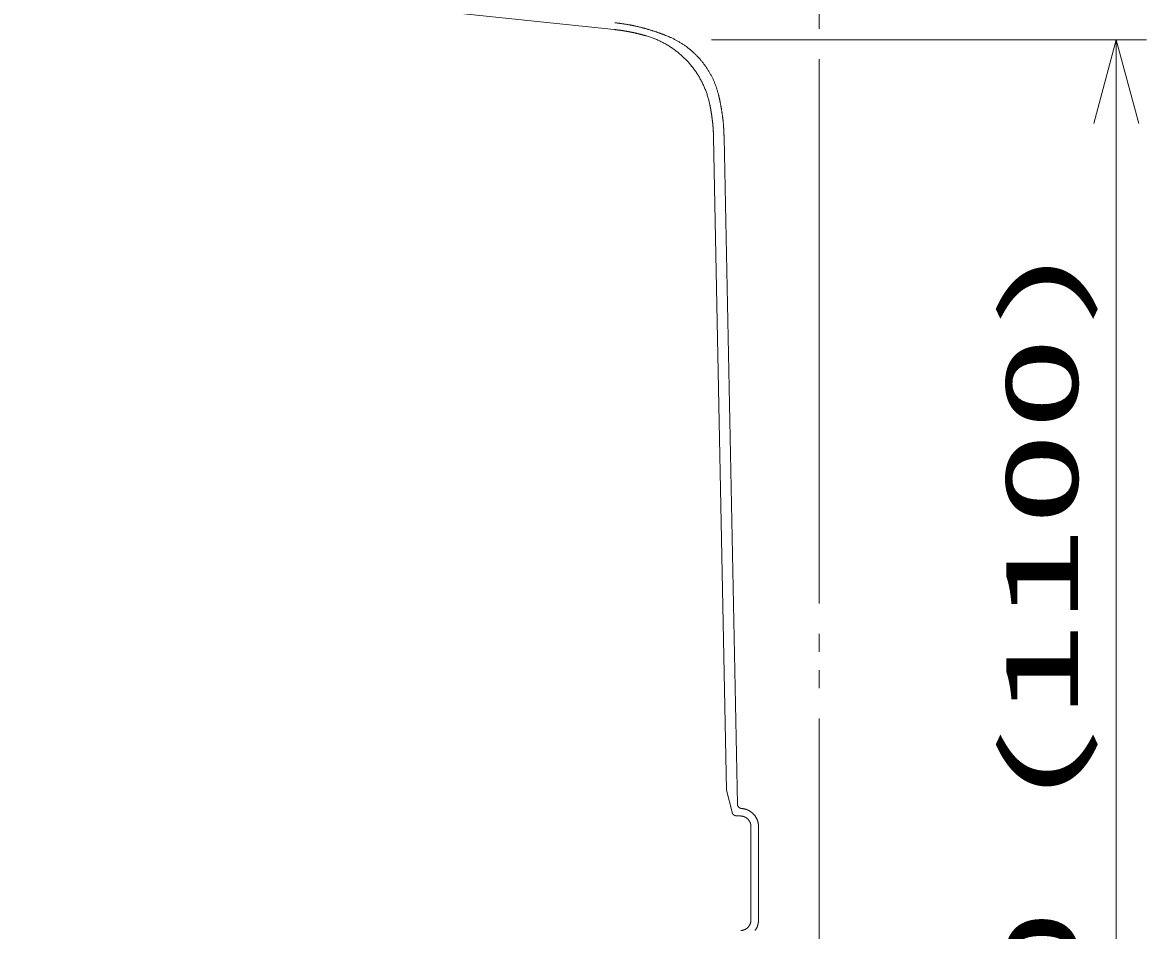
# Model space of a CAD drawing. Units: millimetres on the paper, scale 1:20. Extents: x -305 to 305, y -152 to 152.
# Drawn here: x -12.12 to 25.03, y 41.89 to 71.91 of the extents above; entities that cross this region are included whole.
import ezdxf
from ezdxf.enums import TextEntityAlignment as Align

# ---------------------------------------------------------------- set-up
doc = ezdxf.new("R2010")
doc.units = ezdxf.units.MM
doc.linetypes.add('LONG_DOUBLE_CHAIN', pattern=[21.8, 18, -1, 0.6, -0.6, 0.6, -1])
doc.layers.add('0-1_0', color=7, linetype='Continuous', lineweight=9)
doc.layers.add('0-6_S1', color=7, linetype='Continuous', lineweight=9)
doc.styles.add('ＭＳ ゴシック', font='')
doc.styles.get('ＭＳ ゴシック').set_extended_font_data('MS Gothic')

# ---------------------------------------------------------------- blocks, each defined once
blk = doc.blocks.new('_OPEN30')
at = {"layer": '0-1_0'}
blk.add_line((0, 0), (-1, 0), dxfattribs=at)
blk.add_lwpolyline([(-1, 0.2679), (0, 0), (-1, -0.2679)], dxfattribs=at)

msp = doc.modelspace()

# ---------------------------------------------------------------- linework, layer by layer
at = {"layer": '0-6_S1', "linetype": 'LONG_DOUBLE_CHAIN'}
msp.add_line((14.209, 9.1), (14.209, 91.601), dxfattribs=at)
at = {"layer": '0-6_S1'}
for p, q in [((-12.119, 73.726), (7.438, 71.675)), ((10.658, 71.337), (25.034, 71.337)), ((24.034, 68.567), (24.034, 18.996)), ((11.154, 46.532), (10.723, 68.104)), ((11.512, 46.072), (11.07, 68.11)), ((11.154, 46.532), (11.334, 45.798)), ((11.472, 45.684), (11.616, 45.676)), ((11.96, 43.783), (11.96, 45.326)), ((12.209, 43.783), (12.209, 45.326)), ((11.96, 43.783), (11.96, 42.24)), ((12.209, 43.783), (12.209, 42.24))]:
    msp.add_line(p, q, dxfattribs=at)
for points in [[(7.87, 71.841), (7.852, 71.844), (7.833, 71.848), (7.815, 71.851), (7.796, 71.854), (7.778, 71.856), (7.759, 71.859), (7.74, 71.862), (7.722, 71.865), (7.703, 71.868), (7.685, 71.87), (7.666, 71.873), (7.648, 71.875), (7.629, 71.878), (7.61, 71.88), (7.592, 71.883), (7.573, 71.885), (7.554, 71.887), (7.536, 71.889), (7.517, 71.891), (7.498, 71.893), (7.48, 71.895), (7.461, 71.897)], [(8.583, 71.674), (8.565, 71.68), (8.547, 71.685), (8.529, 71.69), (8.51, 71.695), (8.492, 71.7), (8.474, 71.706), (8.456, 71.711), (8.438, 71.715), (8.42, 71.72), (8.402, 71.725), (8.384, 71.73), (8.366, 71.735), (8.347, 71.739), (8.329, 71.744), (8.311, 71.749), (8.293, 71.753), (8.275, 71.758), (8.256, 71.762), (8.238, 71.766), (8.22, 71.771), (8.201, 71.775), (8.183, 71.779), (8.165, 71.783), (8.147, 71.787), (8.128, 71.791), (8.11, 71.795), (8.091, 71.799), (8.073, 71.803), (8.055, 71.807), (8.036, 71.81), (8.018, 71.814), (7.999, 71.818), (7.981, 71.821), (7.963, 71.825), (7.944, 71.828), (7.926, 71.832), (7.907, 71.835), (7.889, 71.838), (7.87, 71.841)], [(7.493, 71.669), (7.482, 71.67), (7.471, 71.671), (7.46, 71.673), (7.449, 71.674), (7.438, 71.675), (7.438, 71.675)], [(7.915, 71.605), (7.904, 71.607), (7.893, 71.609), (7.883, 71.611), (7.872, 71.613), (7.861, 71.615), (7.85, 71.617), (7.84, 71.618), (7.829, 71.62), (7.818, 71.622), (7.807, 71.624), (7.796, 71.626), (7.786, 71.628), (7.775, 71.629), (7.764, 71.631), (7.753, 71.633), (7.742, 71.635), (7.731, 71.636), (7.721, 71.638), (7.71, 71.64), (7.699, 71.641), (7.688, 71.643), (7.677, 71.644), (7.667, 71.646), (7.656, 71.648), (7.645, 71.649), (7.634, 71.651), (7.623, 71.652), (7.612, 71.654), (7.601, 71.655), (7.591, 71.657), (7.58, 71.658), (7.569, 71.659), (7.558, 71.661), (7.547, 71.662), (7.536, 71.664), (7.525, 71.665), (7.515, 71.666), (7.504, 71.668), (7.493, 71.669)], [(8.331, 71.511), (8.321, 71.514), (8.31, 71.517), (8.3, 71.519), (8.289, 71.522), (8.278, 71.525), (8.268, 71.528), (8.257, 71.53), (8.247, 71.533), (8.236, 71.535), (8.225, 71.538), (8.215, 71.541), (8.204, 71.543), (8.193, 71.546), (8.183, 71.548), (8.172, 71.551), (8.161, 71.553), (8.151, 71.556), (8.14, 71.558), (8.129, 71.561), (8.119, 71.563), (8.108, 71.565), (8.097, 71.568), (8.087, 71.57), (8.076, 71.572), (8.065, 71.575), (8.055, 71.577), (8.044, 71.579), (8.033, 71.581), (8.022, 71.584), (8.012, 71.586), (8.001, 71.588), (7.99, 71.59), (7.979, 71.592), (7.969, 71.594), (7.958, 71.597), (7.947, 71.599), (7.936, 71.601), (7.926, 71.603), (7.915, 71.605)], [(9.164, 71.181), (9.136, 71.197), (9.108, 71.213), (9.079, 71.228), (9.051, 71.243), (9.022, 71.258), (8.993, 71.272), (8.964, 71.287), (8.935, 71.301), (8.905, 71.314), (8.876, 71.327), (8.846, 71.34), (8.816, 71.353), (8.786, 71.365), (8.756, 71.377), (8.726, 71.389), (8.695, 71.4), (8.665, 71.411), (8.634, 71.422), (8.603, 71.432), (8.573, 71.442), (8.542, 71.452), (8.511, 71.461), (8.5, 71.464), (8.49, 71.467), (8.479, 71.47), (8.469, 71.473), (8.458, 71.476), (8.448, 71.479), (8.437, 71.482), (8.427, 71.485), (8.416, 71.488), (8.405, 71.491), (8.395, 71.494), (8.384, 71.497), (8.374, 71.5), (8.363, 71.503), (8.353, 71.506), (8.342, 71.508), (8.331, 71.511)], [(9.271, 71.426), (9.254, 71.434), (9.236, 71.441), (9.219, 71.448), (9.202, 71.455), (9.184, 71.462), (9.167, 71.469), (9.149, 71.476), (9.132, 71.483), (9.115, 71.49), (9.097, 71.497), (9.08, 71.504), (9.062, 71.511), (9.045, 71.517), (9.027, 71.524), (9.01, 71.531), (8.992, 71.537), (8.974, 71.544), (8.957, 71.55), (8.939, 71.557), (8.921, 71.563), (8.904, 71.569), (8.886, 71.576), (8.868, 71.582), (8.851, 71.588), (8.833, 71.594), (8.815, 71.6), (8.797, 71.606), (8.78, 71.612), (8.762, 71.618), (8.744, 71.624), (8.726, 71.63), (8.708, 71.636), (8.69, 71.641), (8.672, 71.647), (8.654, 71.653), (8.636, 71.658), (8.619, 71.664), (8.601, 71.669), (8.583, 71.674)], [(9.763, 71.153), (9.742, 71.168), (9.721, 71.182), (9.699, 71.196), (9.678, 71.21), (9.656, 71.224), (9.635, 71.238), (9.613, 71.251), (9.591, 71.264), (9.569, 71.277), (9.546, 71.29), (9.524, 71.302), (9.501, 71.315), (9.479, 71.327), (9.456, 71.339), (9.433, 71.35), (9.41, 71.362), (9.387, 71.373), (9.364, 71.384), (9.341, 71.395), (9.318, 71.406), (9.294, 71.416), (9.271, 71.426)], [(10.095, 70.34), (10.076, 70.366), (10.057, 70.392), (10.037, 70.418), (10.017, 70.443), (9.997, 70.469), (9.976, 70.494), (9.955, 70.519), (9.934, 70.543), (9.913, 70.568), (9.892, 70.592), (9.87, 70.616), (9.848, 70.639), (9.825, 70.663), (9.803, 70.686), (9.78, 70.709), (9.757, 70.732), (9.734, 70.754), (9.71, 70.777), (9.686, 70.799), (9.662, 70.82), (9.638, 70.842), (9.613, 70.863), (9.589, 70.884), (9.564, 70.905), (9.539, 70.925), (9.513, 70.945), (9.487, 70.965), (9.462, 70.985), (9.436, 71.004), (9.409, 71.023), (9.383, 71.042), (9.356, 71.06), (9.329, 71.078), (9.302, 71.096), (9.275, 71.114), (9.248, 71.131), (9.22, 71.148), (9.192, 71.164), (9.164, 71.181)], [(10.466, 70.451), (10.451, 70.472), (10.436, 70.493), (10.421, 70.513), (10.406, 70.534), (10.391, 70.554), (10.375, 70.575), (10.359, 70.595), (10.343, 70.615), (10.327, 70.634), (10.311, 70.654), (10.294, 70.674), (10.277, 70.693), (10.26, 70.712), (10.243, 70.731), (10.226, 70.75), (10.208, 70.769), (10.191, 70.788), (10.173, 70.806), (10.155, 70.824), (10.137, 70.843), (10.119, 70.861), (10.1, 70.878), (10.082, 70.896), (10.063, 70.913), (10.044, 70.931), (10.025, 70.948), (10.006, 70.965), (9.986, 70.981), (9.967, 70.998), (9.947, 71.014), (9.927, 71.031), (9.907, 71.047), (9.887, 71.062), (9.867, 71.078), (9.846, 71.093), (9.826, 71.109), (9.805, 71.124), (9.784, 71.139), (9.763, 71.153)], [(10.599, 69.191), (10.592, 69.223), (10.585, 69.254), (10.578, 69.286), (10.57, 69.317), (10.562, 69.349), (10.554, 69.38), (10.545, 69.411), (10.536, 69.442), (10.527, 69.474), (10.517, 69.504), (10.507, 69.535), (10.497, 69.566), (10.486, 69.597), (10.475, 69.627), (10.463, 69.657), (10.452, 69.688), (10.44, 69.718), (10.427, 69.748), (10.414, 69.777), (10.401, 69.807), (10.388, 69.837), (10.374, 69.866), (10.36, 69.895), (10.346, 69.924), (10.332, 69.953), (10.317, 69.982), (10.301, 70.011), (10.286, 70.039), (10.27, 70.067), (10.254, 70.095), (10.237, 70.123), (10.221, 70.151), (10.204, 70.179), (10.186, 70.206), (10.169, 70.233), (10.151, 70.26), (10.132, 70.287), (10.114, 70.313), (10.095, 70.34)], [(10.879, 69.546), (10.872, 69.571), (10.866, 69.596), (10.859, 69.621), (10.852, 69.645), (10.844, 69.67), (10.837, 69.694), (10.829, 69.719), (10.821, 69.743), (10.813, 69.767), (10.804, 69.792), (10.796, 69.816), (10.787, 69.84), (10.778, 69.864), (10.768, 69.887), (10.759, 69.911), (10.749, 69.935), (10.739, 69.959), (10.729, 69.982), (10.718, 70.005), (10.708, 70.029), (10.697, 70.052), (10.686, 70.075), (10.674, 70.098), (10.663, 70.121), (10.651, 70.144), (10.639, 70.166), (10.627, 70.189), (10.615, 70.212), (10.602, 70.234), (10.59, 70.256), (10.577, 70.278), (10.564, 70.3), (10.55, 70.322), (10.537, 70.344), (10.523, 70.365), (10.509, 70.387), (10.495, 70.408), (10.481, 70.43), (10.466, 70.451)], [(10.949, 69.235), (10.947, 69.249), (10.944, 69.263), (10.941, 69.278), (10.938, 69.292), (10.935, 69.306), (10.932, 69.32), (10.929, 69.334), (10.926, 69.349), (10.922, 69.363), (10.919, 69.377), (10.916, 69.391), (10.913, 69.405), (10.91, 69.419), (10.906, 69.434), (10.903, 69.448), (10.9, 69.462), (10.896, 69.476), (10.893, 69.49), (10.889, 69.504), (10.886, 69.518), (10.882, 69.532), (10.879, 69.546), (10.879, 69.546)], [(10.644, 68.954), (10.642, 68.965), (10.64, 68.976), (10.638, 68.987), (10.636, 68.997), (10.634, 69.008), (10.632, 69.019), (10.631, 69.03), (10.629, 69.041), (10.627, 69.051), (10.625, 69.062), (10.623, 69.073), (10.621, 69.084), (10.619, 69.094), (10.616, 69.105), (10.614, 69.116), (10.612, 69.127), (10.61, 69.138), (10.608, 69.148), (10.606, 69.159), (10.604, 69.17), (10.601, 69.18), (10.599, 69.191)], [(11.036, 68.675), (11.034, 68.69), (11.032, 68.704), (11.031, 68.718), (11.029, 68.733), (11.027, 68.747), (11.026, 68.762), (11.024, 68.776), (11.022, 68.791), (11.02, 68.805), (11.018, 68.819), (11.016, 68.834), (11.014, 68.848), (11.012, 68.863), (11.01, 68.877), (11.008, 68.891), (11.006, 68.906), (11.004, 68.92), (11.002, 68.934), (11, 68.949), (10.998, 68.963), (10.995, 68.977), (10.993, 68.992), (10.991, 69.006), (10.989, 69.021), (10.986, 69.035), (10.984, 69.049), (10.981, 69.063), (10.979, 69.078), (10.976, 69.092), (10.974, 69.106), (10.971, 69.121), (10.969, 69.135), (10.966, 69.149), (10.963, 69.164), (10.961, 69.178), (10.958, 69.192), (10.955, 69.206), (10.952, 69.221), (10.949, 69.235)], [(10.698, 68.531), (10.697, 68.541), (10.696, 68.552), (10.695, 68.563), (10.694, 68.574), (10.693, 68.585), (10.692, 68.596), (10.691, 68.607), (10.69, 68.618), (10.688, 68.629), (10.687, 68.64), (10.686, 68.65), (10.685, 68.661), (10.684, 68.672), (10.682, 68.683), (10.681, 68.694), (10.68, 68.705), (10.678, 68.716), (10.677, 68.727), (10.676, 68.738), (10.674, 68.748), (10.673, 68.759), (10.671, 68.77), (10.67, 68.781), (10.668, 68.792), (10.667, 68.803), (10.665, 68.814), (10.664, 68.824), (10.662, 68.835), (10.661, 68.846), (10.659, 68.857), (10.657, 68.868), (10.656, 68.879), (10.654, 68.889), (10.652, 68.9), (10.651, 68.911), (10.649, 68.922), (10.647, 68.933), (10.645, 68.943), (10.644, 68.954)], [(10.723, 68.104), (10.722, 68.115), (10.722, 68.126), (10.722, 68.137), (10.721, 68.148), (10.721, 68.159), (10.721, 68.17), (10.72, 68.181), (10.72, 68.192), (10.72, 68.203), (10.719, 68.214), (10.719, 68.225), (10.718, 68.235), (10.718, 68.246), (10.717, 68.257), (10.717, 68.268), (10.716, 68.279), (10.716, 68.29), (10.715, 68.301), (10.715, 68.312), (10.714, 68.323), (10.713, 68.334), (10.713, 68.345), (10.712, 68.356), (10.711, 68.367), (10.711, 68.378), (10.71, 68.389), (10.709, 68.4), (10.708, 68.41), (10.707, 68.421), (10.707, 68.432), (10.706, 68.443), (10.705, 68.454), (10.704, 68.465), (10.703, 68.476), (10.702, 68.487), (10.701, 68.498), (10.7, 68.509), (10.699, 68.52), (10.698, 68.531)], [(11.07, 68.11), (11.07, 68.124), (11.07, 68.139), (11.069, 68.153), (11.069, 68.168), (11.069, 68.182), (11.068, 68.197), (11.068, 68.211), (11.067, 68.226), (11.067, 68.241), (11.066, 68.255), (11.066, 68.27), (11.065, 68.284), (11.064, 68.299), (11.064, 68.313), (11.063, 68.328), (11.062, 68.342), (11.061, 68.357), (11.061, 68.371), (11.06, 68.386), (11.059, 68.4), (11.058, 68.415), (11.057, 68.429), (11.056, 68.444), (11.055, 68.458), (11.054, 68.473), (11.053, 68.487), (11.052, 68.502), (11.051, 68.516), (11.049, 68.53), (11.048, 68.545), (11.047, 68.559), (11.046, 68.574), (11.044, 68.588), (11.043, 68.603), (11.041, 68.617), (11.04, 68.632), (11.039, 68.646), (11.037, 68.661), (11.036, 68.675)], [(11.512, 46.072), (11.512, 46.069), (11.512, 46.067), (11.513, 46.065), (11.513, 46.063), (11.513, 46.061), (11.513, 46.058), (11.513, 46.056), (11.514, 46.054), (11.514, 46.052), (11.514, 46.049), (11.515, 46.047), (11.515, 46.045), (11.516, 46.043), (11.516, 46.041), (11.517, 46.039), (11.517, 46.036), (11.518, 46.034), (11.518, 46.032), (11.519, 46.03), (11.52, 46.028), (11.52, 46.026), (11.521, 46.024), (11.522, 46.022), (11.523, 46.02), (11.524, 46.017), (11.524, 46.015), (11.525, 46.013), (11.526, 46.011), (11.527, 46.009), (11.528, 46.007), (11.529, 46.005), (11.53, 46.003), (11.531, 46.001), (11.532, 46), (11.533, 45.998), (11.535, 45.996), (11.536, 45.994), (11.537, 45.992), (11.538, 45.99)], [(11.334, 45.798), (11.334, 45.796), (11.335, 45.794), (11.335, 45.793), (11.336, 45.791), (11.336, 45.789), (11.337, 45.787), (11.337, 45.785), (11.338, 45.783), (11.338, 45.781), (11.339, 45.78), (11.339, 45.778), (11.34, 45.776), (11.341, 45.774), (11.342, 45.772), (11.342, 45.771), (11.343, 45.769), (11.344, 45.767), (11.345, 45.765), (11.346, 45.763), (11.346, 45.762), (11.347, 45.76), (11.348, 45.758), (11.349, 45.757), (11.35, 45.755), (11.351, 45.753), (11.352, 45.752), (11.353, 45.75), (11.354, 45.748), (11.355, 45.747), (11.356, 45.745), (11.357, 45.744), (11.359, 45.742), (11.36, 45.741), (11.361, 45.739), (11.362, 45.737), (11.363, 45.736), (11.365, 45.735), (11.366, 45.733), (11.367, 45.732)], [(11.367, 45.732), (11.369, 45.73), (11.37, 45.729), (11.371, 45.727), (11.373, 45.726), (11.374, 45.725), (11.375, 45.723), (11.377, 45.722), (11.378, 45.721), (11.38, 45.719), (11.381, 45.718), (11.383, 45.717), (11.384, 45.716), (11.386, 45.715), (11.387, 45.713), (11.389, 45.712), (11.39, 45.711), (11.392, 45.71), (11.394, 45.709), (11.395, 45.708), (11.397, 45.707), (11.398, 45.706), (11.4, 45.705), (11.402, 45.704), (11.403, 45.703), (11.405, 45.702), (11.407, 45.701), (11.409, 45.7), (11.41, 45.699), (11.412, 45.698), (11.414, 45.698), (11.416, 45.697), (11.417, 45.696), (11.419, 45.695), (11.421, 45.694), (11.423, 45.694), (11.424, 45.693), (11.426, 45.692), (11.428, 45.692), (11.43, 45.691)], [(11.538, 45.99), (11.539, 45.988), (11.541, 45.986), (11.542, 45.985), (11.543, 45.983), (11.545, 45.981), (11.546, 45.979), (11.548, 45.978), (11.549, 45.976), (11.55, 45.974), (11.552, 45.973), (11.553, 45.971), (11.555, 45.969), (11.557, 45.968), (11.558, 45.966), (11.56, 45.965), (11.561, 45.963), (11.563, 45.962), (11.565, 45.96), (11.566, 45.959), (11.568, 45.957), (11.57, 45.956), (11.572, 45.955), (11.573, 45.953), (11.575, 45.952), (11.577, 45.951), (11.579, 45.949), (11.581, 45.948), (11.583, 45.947), (11.584, 45.946), (11.586, 45.945), (11.588, 45.944), (11.59, 45.943), (11.592, 45.941), (11.594, 45.94), (11.596, 45.939), (11.598, 45.938), (11.6, 45.938), (11.602, 45.937), (11.604, 45.936)], [(11.604, 45.936), (11.606, 45.935), (11.608, 45.934), (11.61, 45.933), (11.612, 45.933), (11.615, 45.932), (11.617, 45.931), (11.619, 45.93), (11.621, 45.93), (11.623, 45.929), (11.625, 45.929), (11.627, 45.928), (11.63, 45.928), (11.632, 45.927), (11.634, 45.927), (11.636, 45.926), (11.638, 45.926), (11.64, 45.926), (11.643, 45.925), (11.645, 45.925), (11.647, 45.925), (11.649, 45.925), (11.652, 45.925), (11.652, 45.925)], [(11.843, 45.878), (11.835, 45.882), (11.826, 45.885), (11.818, 45.888), (11.81, 45.891), (11.801, 45.894), (11.792, 45.897), (11.784, 45.9), (11.775, 45.902), (11.767, 45.905), (11.758, 45.907), (11.749, 45.909), (11.74, 45.911), (11.732, 45.913), (11.723, 45.915), (11.714, 45.917), (11.705, 45.918), (11.696, 45.92), (11.687, 45.921), (11.678, 45.922), (11.669, 45.923), (11.66, 45.924), (11.652, 45.925)], [(12.109, 45.657), (12.104, 45.665), (12.099, 45.672), (12.094, 45.679), (12.088, 45.687), (12.083, 45.694), (12.077, 45.701), (12.072, 45.708), (12.066, 45.715), (12.06, 45.722), (12.054, 45.728), (12.048, 45.735), (12.042, 45.741), (12.035, 45.748), (12.029, 45.754), (12.023, 45.76), (12.016, 45.767), (12.009, 45.773), (12.003, 45.779), (11.996, 45.784), (11.989, 45.79), (11.982, 45.796), (11.975, 45.801), (11.968, 45.807), (11.96, 45.812), (11.953, 45.817), (11.946, 45.822), (11.938, 45.827), (11.931, 45.832), (11.923, 45.837), (11.915, 45.842), (11.907, 45.846), (11.9, 45.851), (11.892, 45.855), (11.884, 45.859), (11.876, 45.863), (11.868, 45.867), (11.86, 45.871), (11.851, 45.875), (11.843, 45.878)], [(11.43, 45.691), (11.432, 45.691), (11.434, 45.69), (11.435, 45.689), (11.437, 45.689), (11.439, 45.688), (11.441, 45.688), (11.443, 45.687), (11.445, 45.687), (11.447, 45.687), (11.449, 45.686), (11.451, 45.686), (11.452, 45.686), (11.454, 45.685), (11.456, 45.685), (11.458, 45.685), (11.46, 45.684), (11.462, 45.684), (11.464, 45.684), (11.466, 45.684), (11.468, 45.684), (11.47, 45.684), (11.472, 45.684)], [(11.74, 45.65), (11.735, 45.652), (11.73, 45.654), (11.725, 45.656), (11.72, 45.658), (11.715, 45.659), (11.71, 45.661), (11.705, 45.663), (11.699, 45.664), (11.694, 45.665), (11.689, 45.667), (11.684, 45.668), (11.679, 45.669), (11.674, 45.67), (11.668, 45.671), (11.663, 45.672), (11.658, 45.673), (11.652, 45.673), (11.647, 45.674), (11.642, 45.675), (11.637, 45.675), (11.631, 45.675), (11.626, 45.676), (11.626, 45.676)], [(11.899, 45.522), (11.896, 45.526), (11.893, 45.531), (11.89, 45.535), (11.887, 45.539), (11.883, 45.543), (11.88, 45.547), (11.877, 45.551), (11.873, 45.555), (11.87, 45.559), (11.866, 45.563), (11.862, 45.567), (11.859, 45.571), (11.855, 45.575), (11.851, 45.579), (11.847, 45.582), (11.843, 45.586), (11.839, 45.589), (11.835, 45.593), (11.831, 45.596), (11.827, 45.6), (11.823, 45.603), (11.818, 45.606), (11.814, 45.609), (11.81, 45.612), (11.805, 45.615), (11.801, 45.618), (11.797, 45.621), (11.792, 45.624), (11.788, 45.627), (11.783, 45.629), (11.778, 45.632), (11.774, 45.635), (11.769, 45.637), (11.764, 45.639), (11.759, 45.642), (11.755, 45.644), (11.75, 45.646), (11.745, 45.648), (11.74, 45.65)], [(11.96, 45.326), (11.96, 45.332), (11.959, 45.337), (11.959, 45.342), (11.959, 45.348), (11.959, 45.353), (11.958, 45.358), (11.958, 45.363), (11.957, 45.369), (11.956, 45.374), (11.956, 45.379), (11.955, 45.385), (11.954, 45.39), (11.953, 45.395), (11.952, 45.4), (11.95, 45.405), (11.949, 45.411), (11.948, 45.416), (11.946, 45.421), (11.945, 45.426), (11.943, 45.431), (11.942, 45.436), (11.94, 45.441), (11.938, 45.446), (11.936, 45.451), (11.934, 45.456), (11.932, 45.461), (11.93, 45.466), (11.928, 45.471), (11.926, 45.476), (11.923, 45.48), (11.921, 45.485), (11.919, 45.49), (11.916, 45.495), (11.913, 45.499), (11.911, 45.504), (11.908, 45.508), (11.905, 45.513), (11.902, 45.517), (11.899, 45.522)], [(12.209, 45.326), (12.209, 45.335), (12.209, 45.344), (12.209, 45.353), (12.208, 45.362), (12.208, 45.371), (12.207, 45.38), (12.206, 45.389), (12.205, 45.398), (12.204, 45.407), (12.203, 45.416), (12.201, 45.425), (12.2, 45.434), (12.198, 45.442), (12.196, 45.451), (12.194, 45.46), (12.192, 45.469), (12.19, 45.478), (12.188, 45.486), (12.185, 45.495), (12.183, 45.504), (12.18, 45.512), (12.177, 45.521), (12.174, 45.529), (12.171, 45.538), (12.168, 45.546), (12.164, 45.554), (12.161, 45.563), (12.157, 45.571), (12.153, 45.579), (12.149, 45.587), (12.145, 45.595), (12.141, 45.603), (12.137, 45.611), (12.133, 45.619), (12.128, 45.627), (12.124, 45.635), (12.119, 45.642), (12.114, 45.65), (12.109, 45.657)], [(11.819, 41.96), (11.823, 41.963), (11.827, 41.967), (11.831, 41.97), (11.835, 41.973), (11.84, 41.977), (11.844, 41.98), (11.847, 41.984), (11.851, 41.987), (11.855, 41.991), (11.859, 41.995), (11.863, 41.999), (11.866, 42.003), (11.87, 42.007), (11.873, 42.011), (11.877, 42.015), (11.88, 42.019), (11.884, 42.023), (11.887, 42.027), (11.89, 42.031), (11.893, 42.036), (11.896, 42.04), (11.899, 42.044), (11.902, 42.049), (11.905, 42.053), (11.908, 42.058), (11.911, 42.062), (11.914, 42.067), (11.916, 42.071), (11.919, 42.076), (11.921, 42.081), (11.924, 42.086), (11.926, 42.09), (11.928, 42.095), (11.93, 42.1), (11.932, 42.105), (11.935, 42.11), (11.936, 42.115), (11.938, 42.12), (11.94, 42.125)], [(11.94, 42.125), (11.942, 42.13), (11.943, 42.135), (11.945, 42.14), (11.947, 42.145), (11.948, 42.15), (11.949, 42.155), (11.951, 42.161), (11.952, 42.166), (11.953, 42.171), (11.954, 42.176), (11.955, 42.182), (11.956, 42.187), (11.956, 42.192), (11.957, 42.197), (11.958, 42.203), (11.958, 42.208), (11.959, 42.213), (11.959, 42.219), (11.959, 42.224), (11.959, 42.229), (11.96, 42.235), (11.96, 42.24)], [(12.094, 41.886), (12.099, 41.894), (12.104, 41.901), (12.109, 41.909), (12.114, 41.916), (12.119, 41.924), (12.124, 41.931), (12.128, 41.939), (12.133, 41.947), (12.137, 41.955), (12.141, 41.963), (12.145, 41.971), (12.149, 41.979), (12.153, 41.987), (12.157, 41.995), (12.161, 42.003), (12.164, 42.012), (12.168, 42.02), (12.171, 42.028), (12.174, 42.037), (12.177, 42.045)], [(12.177, 42.045), (12.18, 42.054), (12.183, 42.062), (12.185, 42.071), (12.188, 42.08), (12.19, 42.088), (12.192, 42.097), (12.194, 42.106), (12.196, 42.115), (12.198, 42.124), (12.2, 42.132), (12.201, 42.141), (12.203, 42.15), (12.204, 42.159), (12.205, 42.168), (12.206, 42.177), (12.207, 42.186), (12.208, 42.195), (12.208, 42.204), (12.209, 42.213), (12.209, 42.222), (12.209, 42.231), (12.209, 42.24)], [(11.626, 41.891), (11.631, 41.892), (11.637, 41.892), (11.642, 41.892), (11.647, 41.893), (11.652, 41.894), (11.658, 41.894), (11.663, 41.895), (11.668, 41.896), (11.674, 41.897), (11.679, 41.898), (11.684, 41.899), (11.689, 41.9), (11.694, 41.901), (11.7, 41.903), (11.705, 41.904), (11.71, 41.905), (11.715, 41.907), (11.72, 41.909), (11.725, 41.91), (11.73, 41.912), (11.735, 41.914), (11.74, 41.916), (11.745, 41.918), (11.75, 41.92), (11.755, 41.922), (11.76, 41.924), (11.764, 41.927), (11.769, 41.929), (11.774, 41.932), (11.778, 41.934), (11.783, 41.937), (11.788, 41.939), (11.792, 41.942), (11.797, 41.945), (11.801, 41.948), (11.806, 41.951), (11.81, 41.954), (11.814, 41.957), (11.819, 41.96)]]:
    msp.add_lwpolyline(points, dxfattribs=at)

# ---------------------------------------------------------------- block references
at = {"layer": '0-6_S1', "xscale": 2.77, "yscale": 2.77, "rotation": 90}
msp.add_blockref('_OPEN30', (24.034, 71.337), dxfattribs=at)

# ---------------------------------------------------------------- texts
at = {"layer": '0-6_S1', "style": 'ＭＳ ゴシック', "width": 1.9}
msp.add_text('1020 (1100)', height=2.444, rotation=90, dxfattribs=at).set_placement((23.504, 29.968), align=Align.BOTTOM_LEFT)

doc.saveas('drawing.dxf')
